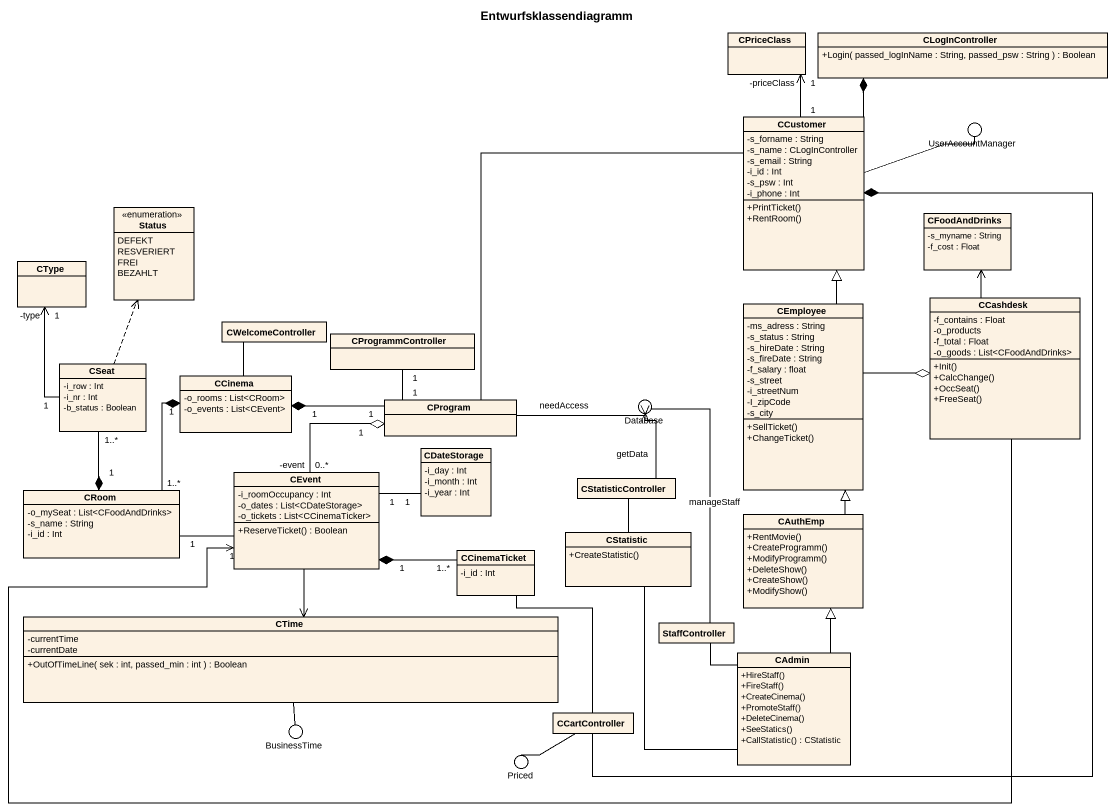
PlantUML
@startuml
title Entwurfsklassendiagramm
allowmixing
hide circle
hide empty members
skinparam classAttributeIconSize 0
class CPriceClass
class CLogInController {
  +Login( passed_logInName : String, passed_psw : String ) : Boolean
}
class CCustomer {
  -s_forname : String
  -s_name : CLogInController
  -s_email : String
  -i_id : Int
  -s_psw : Int
  -i_phone : Int
  +PrintTicket()
  +RentRoom()
}
() UserAccountManager
enum Status {
  DEFEKT
  RESVERIERT
  FREI
  BEZAHLT
}
class CFoodAndDrinks {
  -s_myname : String
  -f_cost : Float
}
class CType
class CCashdesk {
  -f_contains : Float
  -o_products
  -f_total : Float
  -o_goods : List<CFoodAndDrinks>
  +Init()
  +CalcChange()
  +OccSeat()
  +FreeSeat()
}
class CWelcomeController
class CProgrammController
class CEmployee {
  -ms_adress : String
  -s_status : String
  -s_hireDate : String
  -s_fireDate : String
  -f_salary : float
  -s_street
  -i_streetNum
  -I_zipCode
  -s_city
  +SellTicket()
  +ChangeTicket()
}
class CSeat {
  -i_row : Int
  -i_nr : Int
  -b_status : Boolean
}
class CCinema {
  -o_rooms : List<CRoom>
  -o_events : List<CEvent>
}
class CProgram
() "Database" as Database_
class CDateStorage {
  -i_day : Int
  -i_month : Int
  -i_year : Int
}
class CRoom {
  -o_mySeat : List<CFoodAndDrinks>
  -s_name : String
  -i_id : Int
}
class CEvent {
  -i_roomOccupancy : Int
  -o_dates : List<CDateStorage>
  -o_tickets : List<CCinemaTicker>
  +ReserveTicket() : Boolean
}
class CStatisticController
class CAuthEmp {
  +RentMovie()
  +CreateProgramm()
  +ModifyProgramm()
  +DeleteShow()
  +CreateShow()
  +ModifyShow()
}
class CCinemaTicket {
  -i_id : Int
}
class CStatistic {
  +CreateStatistic()
}
class CTime {
  -currentTime
  -currentDate
  +OutOfTimeLine( sek : int, passed_min : int ) : Boolean
}
class StaffController
class CAdmin {
  +HireStaff()
  +FireStaff()
  +CreateCinema()
  +PromoteStaff()
  +DeleteCinema()
  +SeeStatics()
  +CallStatistic() : CStatistic
}
class CCartController
() BusinessTime
() Priced
CLogInController *-- CCustomer
CCustomer "1" -up-> "-priceClass\n1" CPriceClass
CCustomer -right- UserAccountManager
CCustomer -- CProgram
CCustomer *-- CCartController
CCashdesk -up-> CFoodAndDrinks
CCashdesk o-left- CEmployee
CCashdesk -left-> CEvent
CWelcomeController -- CCinema
CProgrammController "1" -- "1" CProgram
CEmployee -up-|> CCustomer
CSeat .up.> Status
CSeat "1" -up-> "-type\n1" CType
CCinema "1" *-right- "1" CProgram
CCinema "1" *-- "1..*" CRoom
CProgram -right-> Database_ : needAccess
CProgram "1" o-- "0..*\n-event" CEvent
CDateStorage "1" -left- "1" CEvent
CRoom "1" *-up- "1..*" CSeat
CRoom "1" -right- "1" CEvent
CEvent "1" *-right- "1..*" CCinemaTicket
CEvent --> CTime
CStatisticController -up-> Database_ : getData
CAuthEmp -up-|> CEmployee
CStatistic -up- CStatisticController
CStatistic -- CAdmin
CTime -- BusinessTime
StaffController -up-> Database_ : manageStaff
StaffController -- CAdmin
CAdmin -up-|> CAuthEmp
CCartController -up- CCinemaTicket
CCartController -left- Priced
@enduml
